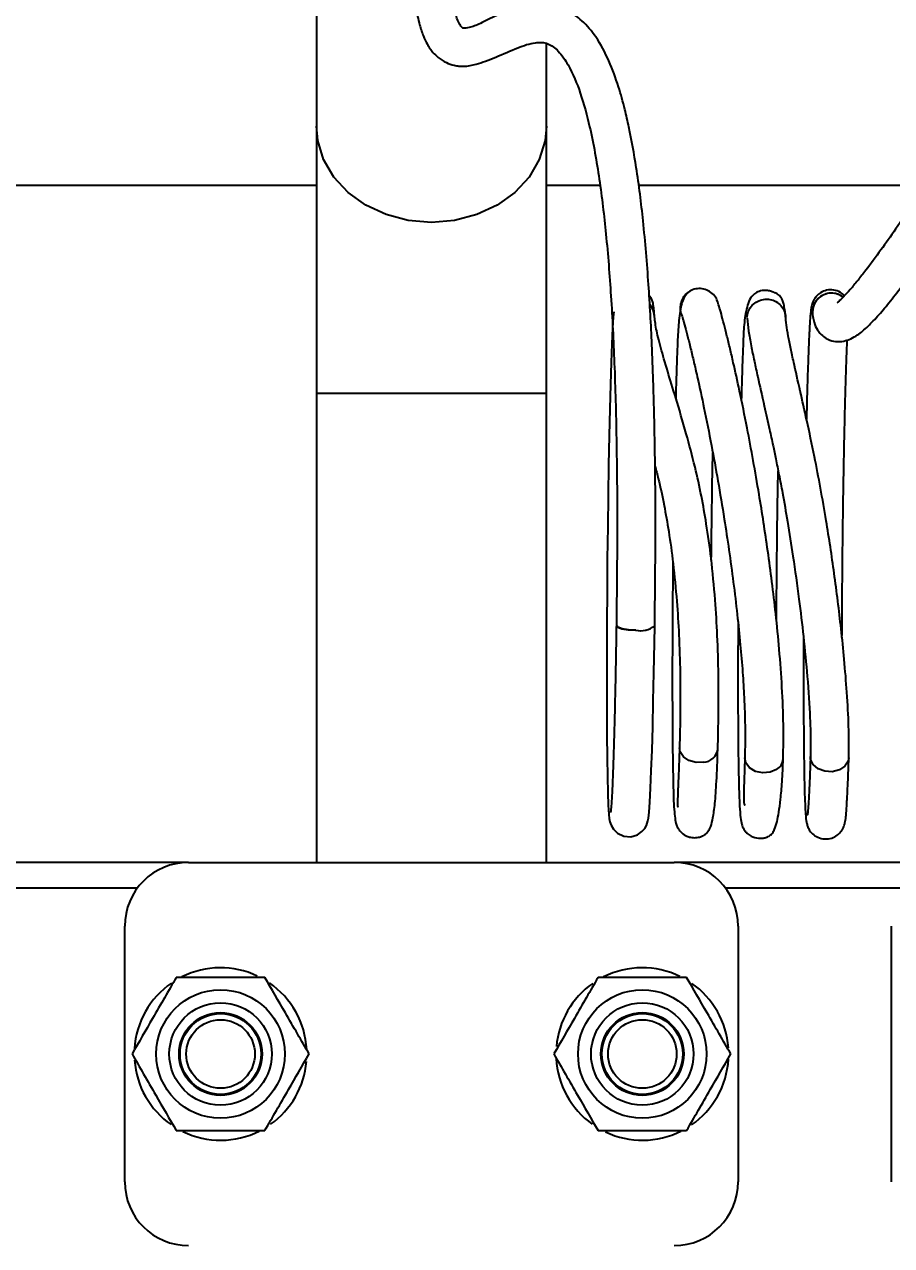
# Model space of a CAD drawing. Extents: x 75 to 2075, y 25 to 1460.
# Drawn here: x 485 to 581.9, y 570.8 to 707.4 of the extents above; entities that cross this region are included whole.
import ezdxf

# ---------------------------------------------------------------- set-up
doc = ezdxf.new("R2010")
doc.units = 0
doc.header["$LTSCALE"] = 5
doc.linetypes.add('SLD-KATı', pattern=[0])
doc.layers.get('0').update_dxf_attribs({"linetype": 'CONTINUOUS'})
doc.styles.add('SLDTEXTSTYLE3', font='GOTHIC.TTF', dxfattribs={"width": 0.913})
doc.dimstyles.new('SLDDIMSTYLE1', dxfattribs={"dimtxt": 14.875, "dimasz": 16.51, "dimexe": 0, "dimexo": 0.0625, "dimgap": 3.71875, "dimtad": 1, "dimlfac": 0.7, "dimrnd": 1e-09, "dimzin": 12, "dimtxsty": 'SLDTEXTSTYLE3', "dimsah": 1, "dimcen": 0.09, "dimazin": 3, "dimtfac": 1, "dimtmove": 0, "dimatfit": 3, "dimtolj": 1, "dimtzin": 12})

# ---------------------------------------------------------------- blocks, each defined once
blk = doc.blocks.new('_D_1')
at = {"color": 7, "linetype": 'SLD-KATı'}
for p, q in [((436.21, 607.42), (436.21, 489.6)), ((530.5, 529), (530.5, 489.6)), ((436.21, 494.6), (530.5, 494.6))]:
    blk.add_line(p, q, dxfattribs=at)
for points in [[(436.21, 494.6), (452.72, 492.06), (452.72, 497.14)], [(530.5, 494.6), (513.99, 497.14), (513.99, 492.06)]]:
    blk.add_solid(points, dxfattribs=at)
at = {"color": 7, "linetype": 'SLD-KATı', "insert": (469.75, 513.6), "char_height": 14.875, "attachment_point": 1, "style": 'SLDTEXTSTYLE3'}
blk.add_mtext('66', dxfattribs=at)

msp = doc.modelspace()

# ---------------------------------------------------------------- linework, layer by layer
at = {"color": 7, "linetype": 'SLD-KATı'}
for p, q in [((517.639, 711.05), (517.639, 695.996)), ((543.353, 695.996), (543.353, 705.232)), ((517.639, 695.996), (517.639, 666.081)), ((543.353, 666.081), (543.353, 695.996)), ((517.639, 689.349), (449.067, 689.349)), ((549.338, 689.349), (543.353, 689.349)), ((585.731, 689.349), (553.649, 689.349)), ((573.079, 674.999), (573.085, 674.947)), ((517.639, 666.081), (517.639, 613.635)), ((543.353, 613.635), (543.353, 666.081)), ((503.353, 613.635), (463.353, 613.635)), ((503.353, 613.635), (557.639, 613.635)), ((589.067, 613.635), (557.639, 613.635)), ((496.21, 577.921), (496.21, 606.492)), ((564.781, 606.492), (564.781, 577.921)), ((581.924, 577.921), (581.924, 606.492))]:
    msp.add_line(p, q, dxfattribs=at)
at = {"color": 8, "linetype": 'SLD-KATı'}
for p, q in [((530.496, 666.081), (517.639, 666.081)), ((543.353, 666.081), (530.496, 666.081)), ((469.067, 610.778), (497.639, 610.778)), ((563.353, 610.778), (583.353, 610.778))]:
    msp.add_line(p, q, dxfattribs=at)
at = {"color": 8, "linetype": 'SLD-KATı', "flags": 128}
for points in [[(530.496, 685.227), (527.908, 685.447), (525.425, 686.1), (523.151, 687.157), (521.177, 688.576), (519.585, 690.299), (518.439, 692.256), (517.787, 694.365), (517.639, 695.996)], [(543.353, 695.996), (543.205, 694.365), (542.552, 692.256), (541.407, 690.299), (539.814, 688.576), (537.841, 687.157), (535.566, 686.1), (533.084, 685.447), (530.496, 685.227)], [(555.411, 674.798), (555.264, 675.444), (554.926, 675.992)], [(560.904, 624.847), (560.069, 624.822), (559.279, 625.032), (558.654, 625.446), (558.289, 625.999), (558.22, 626.441)], [(569.078, 624.026), (568.353, 623.716), (567.524, 623.642), (566.717, 623.817), (566.055, 624.213), (565.637, 624.771), (565.526, 625.35)], [(577.143, 625.321), (577.075, 624.958), (576.712, 624.394), (576.088, 623.982), (575.299, 623.785), (574.465, 623.832), (573.712, 624.117), (573.155, 624.595), (572.879, 625.195), (572.859, 625.468)]]:
    msp.add_lwpolyline(points, dxfattribs=at)
at = {"color": 7, "linetype": 'SLD-KATı', "flags": 128}
for points in [[(550.871, 675.224), (550.819, 674.668), (550.741, 673.399), (550.66, 671.654), (550.581, 669.55), (550.505, 667.105), (550.433, 664.353), (550.365, 661.334), (550.302, 658.096), (550.245, 654.688), (550.196, 651.164), (550.155, 647.578), (550.122, 643.987), (550.099, 640.447), (550.085, 637.014), (550.081, 633.741), (550.087, 630.68), (550.102, 627.877), (550.127, 625.377), (550.161, 623.216), (550.205, 621.425), (550.257, 620.023), (550.322, 619), (550.374, 618.536), (550.444, 618.185), (550.58, 617.793), (550.841, 617.354), (551.297, 616.911), (551.981, 616.582), (552.782, 616.515), (553.521, 616.731), (554.02, 617.076), (554.34, 617.445), (554.519, 617.757), (554.621, 618.012), (554.695, 618.277), (554.754, 618.594), (554.829, 619.257), (554.909, 620.359), (554.992, 621.947), (555.072, 623.89), (555.149, 626.185), (555.223, 628.804), (555.294, 631.707), (555.359, 634.852), (555.418, 638.19), (555.448, 640.101), (555.448, 640.101)], [(551.163, 640.165), (551.163, 640.163), (551.326, 639.958), (551.791, 639.779), (552.486, 639.654), (553.306, 639.602)], [(553.341, 639.602), (552.518, 639.651), (551.816, 639.773), (551.34, 639.95), (551.163, 640.155), (551.163, 640.165)]]:
    msp.add_lwpolyline(points, dxfattribs=at)
at = {"color": 7, "linetype": 'SLD-KATı'}
for centre, radius in [((506.924, 592.206), 7.188), ((554.067, 592.206), 7.188), ((506.924, 592.206), 5.73), ((554.067, 592.206), 5.73), ((506.924, 592.206), 4.632), ((506.924, 592.206), 4.523), ((506.924, 592.206), 3.833), ((554.067, 592.206), 4.632), ((554.067, 592.206), 4.523), ((554.067, 592.206), 3.833)]:
    msp.add_circle(centre, radius, dxfattribs=at)
for centre, radius, start, end in [((575.22, 675.16), 2.146, 52.71816, 185.87184), ((575.218, 675.17), 2.14, 52.59167, 197.72413), ((553.844, 642.14), 2.594, 258.01412, 308.20051), ((553.869, 642.068), 2.522, 257.91261, 308.78618), ((503.353, 606.492), 7.143, 90, 180), ((557.639, 606.492), 7.143, 0, 90), ((506.924, 592.206), 9.643, 64.78483, 116.549), ((554.067, 592.206), 9.643, 64.17371, 116.63727), ((506.924, 592.206), 9.643, 124.62216, 176.51847), ((506.924, 592.206), 9.643, 2.97273, 55.53526), ((554.067, 592.206), 9.643, 125.0872, 175.02142), ((554.067, 592.206), 9.643, 4.15152, 55.03913), ((506.924, 592.206), 9.643, 184.15152, 235.03913), ((554.067, 592.206), 9.643, 182.97273, 234.56906), ((554.067, 592.206), 9.643, 304.62216, 356.51847), ((506.924, 592.206), 9.643, 305.43094, 355.02142), ((506.924, 592.206), 9.643, 244.17371, 296.63727), ((554.067, 592.206), 9.643, 244.78483, 296.549), ((503.353, 577.921), 7.143, 180, 270), ((557.639, 577.921), 7.143, 270, 0)]:
    msp.add_arc(centre, radius, start, end, dxfattribs=at)
at = {"color": 8, "linetype": 'SLD-KATı'}
for centre, radius, start, end in [((560.839, 626.525), 1.68, 272.20399, 352.3235), ((568.358, 625.288), 1.453, 299.68578, 356.7024)]:
    msp.add_arc(centre, radius, start, end, dxfattribs=at)
at = {"color": 7, "linetype": 'SLD-KATı'}
for points, knots in [([(619.974, 710.383), (619.958, 711.669), (619.927, 714.028), (619.501, 716.775), (618.902, 718.693), (618.153, 720.087), (617.264, 721.071), (616.287, 721.694), (615.155, 722.075), (613.811, 722.137), (611.878, 721.678), (609.535, 720.283), (606.807, 717.865), (604.202, 715.054), (601.645, 711.957), (599.23, 708.816), (596.635, 705.273), (593.689, 701.085), (590.883, 696.974), (588.477, 693.412), (586.549, 690.552), (584.515, 687.548), (582.535, 684.673), (580.681, 682.055), (579.228, 680.097), (578.1, 678.659), (577.229, 677.615), (576.512, 676.84), (575.918, 676.295), (575.869, 676.244), (575.841, 676.213)], [0, 0, 0, 0, 0.0384463, 0.0705833, 0.0979663, 0.121189, 0.1458123, 0.1658354, 0.182548, 0.2068948, 0.237007, 0.3011037, 0.3594568, 0.4216231, 0.477828, 0.5277109, 0.5770524, 0.6398873, 0.7047104, 0.7362658, 0.7689125, 0.8036211, 0.8352803, 0.8599837, 0.8867014, 0.903105, 0.9225341, 0.9452958, 0.967736, 1, 1, 1, 1]), ([(573.086, 674.942), (573.146, 674.553), (573.248, 673.888), (573.696, 673.1), (574.015, 672.672), (574.921, 672.034), (575.662, 671.87), (576.882, 671.918), (578.089, 672.55), (579.18, 673.464), (580.441, 674.781), (581.767, 676.377), (583.307, 678.385), (585.145, 680.928), (587.203, 683.887), (589.365, 687.063), (591.806, 690.682), (594.374, 694.489), (596.921, 698.212), (599.478, 701.873), (602.078, 705.475), (604.574, 708.751), (606.827, 711.512), (608.876, 713.821), (610.686, 715.595), (612.082, 716.744), (613.15, 717.429), (613.872, 717.759), (614.355, 717.806), (614.375, 717.799), (614.47, 717.77), (614.648, 717.596), (614.96, 717.049), (615.312, 715.942), (615.562, 714.278), (615.685, 712.339), (615.687, 711.092), (615.689, 710.426)], [0, 0, 0, 0, 0.0362641, 0.0619575, 0.0789586, 0.0896791, 0.1061398, 0.1238847, 0.1569757, 0.1860555, 0.2106399, 0.2320764, 0.2535195, 0.2778537, 0.3061339, 0.3368696, 0.3699583, 0.4164054, 0.4605452, 0.4998933, 0.5529413, 0.6058873, 0.6458587, 0.6906822, 0.7361957, 0.7672675, 0.7956523, 0.8226748, 0.8475966, 0.8611604, 0.8768517, 0.8958744, 0.9141453, 0.9366511, 0.9644256, 0.9810216, 1, 1, 1, 1]), ([(528.353, 716.023), (528.373, 714.669), (528.408, 712.291), (528.713, 709.416), (529.11, 707.445), (529.54, 706.128), (529.947, 705.262), (530.3, 704.693), (530.715, 704.158), (531.291, 703.591), (532.068, 703.093), (532.908, 702.804), (533.597, 702.695), (534.447, 702.669), (535.593, 702.899), (537.677, 703.661), (539.969, 704.732), (541.72, 705.321), (542.782, 705.383), (543.468, 705.247), (544.111, 704.902), (544.948, 704.15), (546.104, 702.41), (547.251, 699.535), (548.398, 695.252), (549.32, 689.985), (550.064, 683.67), (550.603, 676.798), (550.979, 669.162), (551.202, 660.601), (551.283, 650.827), (551.205, 643.873), (551.163, 640.165)], [0, 0, 0, 0, 0.0447177, 0.0785162, 0.1042692, 0.123868, 0.1384527, 0.1486558, 0.156515, 0.1688888, 0.1854754, 0.1986096, 0.2069306, 0.2162735, 0.2426375, 0.2777441, 0.3130673, 0.3406903, 0.3511886, 0.3595727, 0.3667348, 0.3741095, 0.3917555, 0.4241976, 0.4611664, 0.5180616, 0.5776041, 0.6443842, 0.7169005, 0.7986234, 0.8926236, 1, 1, 1, 1]), ([(555.448, 640.101), (555.482, 642.831), (555.542, 647.747), (555.537, 654.389), (555.484, 659.628), (555.401, 663.848), (555.294, 667.686), (555.112, 672.455), (554.788, 678.411), (554.239, 685.018), (553.509, 690.89), (552.772, 695.048), (552.081, 698.063), (551.393, 700.544), (550.397, 703.292), (549.073, 705.831), (547.478, 707.743), (545.622, 709.078), (543.771, 709.628), (542.045, 709.666), (540.412, 709.394), (539.059, 708.933), (537.444, 708.231), (536.045, 707.468), (534.728, 706.959), (534.091, 706.934), (534.01, 706.958), (533.976, 706.963), (533.698, 707.238), (533.383, 707.865), (533.081, 708.957), (532.839, 710.621), (532.668, 712.927), (532.649, 714.911), (532.638, 716.043)], [0, 0, 0, 0, 0.0768175, 0.1383269, 0.1868331, 0.2241841, 0.2570008, 0.2947302, 0.3580486, 0.4246714, 0.4807105, 0.5235449, 0.5422413, 0.5665148, 0.594713, 0.6224812, 0.6441109, 0.6619803, 0.6848999, 0.6991913, 0.7156292, 0.7341129, 0.7528735, 0.7865729, 0.8142476, 0.8359503, 0.8469789, 0.8556541, 0.8683168, 0.8844589, 0.9086078, 0.93109, 0.9607186, 1, 1, 1, 1]), ([(562.457, 676.37), (562.443, 676.431), (562.377, 676.727), (562.03, 677.175), (561.459, 677.621), (560.757, 677.843), (560.025, 677.822), (559.341, 677.559), (558.782, 677.085), (558.411, 676.452), (558.308, 675.921), (558.31, 675.619), (558.314, 675.556), (558.315, 675.543)], [0, 0, 0, 0, 0.030539, 0.1480547, 0.2655171, 0.3828724, 0.5001291, 0.6173416, 0.7345813, 0.8520196, 0.9694573, 0.9937784, 1, 1, 1, 1]), ([(570.077, 674.624), (570.024, 675.149), (569.929, 676.088), (569.61, 676.836), (569.288, 677.148), (569.02, 677.277), (568.777, 677.38), (568.68, 677.419), (568.557, 677.468), (568.316, 677.559), (567.988, 677.619), (567.603, 677.621), (567.272, 677.562), (566.969, 677.451), (566.6, 677.243), (566.114, 676.76), (565.794, 675.957), (565.448, 674.333), (565.357, 672.252), (565.263, 669.987), (565.189, 667.674), (565.146, 666.025), (565.13, 665.411)], [0, 0, 0, 0, 0.1137249, 0.2030419, 0.2724441, 0.3042013, 0.3099011, 0.3143976, 0.3163239, 0.3223223, 0.3355208, 0.3448273, 0.3546421, 0.3648752, 0.3757694, 0.4004701, 0.4618856, 0.5844044, 0.7034384, 0.8205677, 0.933201, 1, 1, 1, 1]), ([(576.666, 677.022), (576.52, 677.156), (576.191, 677.46), (575.463, 677.704), (574.676, 677.68), (574.011, 677.405), (573.548, 677.02), (573.269, 676.637), (573.114, 676.316), (573.019, 676.031), (572.958, 675.752), (572.893, 675.32), (572.826, 674.589), (572.744, 673.285), (572.664, 671.599), (572.585, 669.506), (572.509, 667.058), (572.451, 664.948), (572.421, 663.582), (572.413, 663.228)], [0, 0, 0, 0, 0.0207856, 0.0468599, 0.0734963, 0.0974256, 0.1174279, 0.1352342, 0.1519039, 0.1716692, 0.2051023, 0.2597868, 0.3808642, 0.4930948, 0.6116866, 0.7282224, 0.8440593, 0.9595984, 1, 1, 1, 1]), ([(555.411, 674.798), (555.4, 674.973), (555.37, 675.446), (555.332, 675.856), (555.241, 676.284), (555.098, 676.721), (554.904, 676.982), (554.83, 677.081)], [0, 0, 0, 0, 0.2471632, 0.6642858, 0.8484877, 0.9425637, 1, 1, 1, 1]), ([(559.186, 677.407), (558.947, 677.116), (558.492, 676.562), (558.171, 674.661), (558.025, 672.527), (557.939, 670.31), (557.863, 668.06), (557.818, 666.388), (557.797, 665.61)], [0, 0, 0, 0, 0.2141867, 0.4074643, 0.5803725, 0.734916, 0.8766623, 1, 1, 1, 1]), ([(569.809, 625.205), (569.83, 626.446), (569.872, 628.844), (569.711, 633.072), (569.404, 637.28), (569.006, 641.283), (568.567, 644.972), (567.961, 649.487), (567.252, 654.08), (566.473, 658.573), (565.744, 662.462), (564.964, 666.281), (564.321, 669.179), (563.858, 671.164), (563.503, 672.625), (563.169, 673.946), (562.87, 675.067), (562.617, 675.957), (562.521, 676.248), (562.469, 676.407)], [0, 0, 0, 0, 0.0757367, 0.146316, 0.2116728, 0.2692479, 0.3204812, 0.3689778, 0.4613747, 0.5191752, 0.5758274, 0.64305, 0.7022348, 0.7358961, 0.773518, 0.816596, 0.8670659, 0.9272878, 1, 1, 1, 1]), ([(565.792, 674.587), (565.794, 674.64), (565.805, 674.909), (565.939, 675.404), (566.328, 675.987), (566.909, 676.421), (567.605, 676.647), (568.338, 676.638), (569.026, 676.395), (569.59, 675.946), (569.967, 675.341), (570.076, 674.844), (570.076, 674.578), (570.077, 674.543)], [0, 0, 0, 0, 0.024464, 0.1250834, 0.2324483, 0.3398089, 0.4471692, 0.5545297, 0.6618907, 0.7692541, 0.8766178, 0.9839823, 1, 1, 1, 1]), ([(562.504, 626.301), (562.537, 627.606), (562.601, 630.122), (562.6, 634.463), (562.479, 638.782), (562.215, 643.202), (561.81, 647.424), (561.275, 651.29), (560.673, 654.683), (559.929, 658.06), (558.94, 661.795), (557.851, 665.45), (556.844, 668.723), (556.072, 671.362), (555.558, 673.482), (555.461, 674.353), (555.411, 674.802)], [0, 0, 0, 0, 0.0891008, 0.1716992, 0.2483114, 0.3151945, 0.3921074, 0.4569161, 0.509727, 0.5664343, 0.6338866, 0.7111434, 0.7753698, 0.8458708, 0.9204561, 1, 1, 1, 1]), ([(558.462, 674.97), (558.41, 675.097), (558.339, 675.27), (558.32, 675.469), (558.316, 675.531), (558.315, 675.543)], [0, 0, 0, 0, 0.6854524, 0.935926, 1, 1, 1, 1]), ([(558.422, 674.996), (558.472, 674.841), (558.564, 674.561), (558.823, 673.636), (559.134, 672.451), (559.483, 671.048), (559.852, 669.5), (560.332, 667.403), (560.99, 664.352), (561.766, 660.493), (562.532, 656.268), (563.177, 652.385), (563.756, 648.562), (564.247, 644.975), (564.679, 641.409), (565.028, 638.023), (565.286, 634.913), (565.472, 631.855), (565.581, 628.525), (565.546, 626.492), (565.525, 625.34)], [0, 0, 0, 0, 0.0781286, 0.1419148, 0.1947197, 0.2394122, 0.2783202, 0.313182, 0.374915, 0.4455113, 0.5072877, 0.5724157, 0.6232058, 0.6754375, 0.7279531, 0.7777872, 0.8251177, 0.8707734, 0.9268023, 1, 1, 1, 1]), ([(577.143, 625.321), (577.153, 626.463), (577.173, 628.651), (576.959, 632.507), (576.659, 636.2), (576.204, 640.647), (575.552, 645.856), (574.753, 651.148), (573.997, 655.479), (573.263, 659.287), (572.476, 662.973), (571.666, 666.58), (571.065, 669.224), (570.641, 671.184), (570.36, 672.596), (570.145, 673.865), (570.095, 674.462), (570.068, 674.78)], [0, 0, 0, 0, 0.0772754, 0.148027, 0.2123547, 0.2699048, 0.3716825, 0.4679494, 0.5285435, 0.5880116, 0.6600133, 0.7240059, 0.7982362, 0.8405118, 0.8873448, 0.9399728, 1, 1, 1, 1]), ([(565.791, 674.498), (565.83, 674.054), (565.902, 673.238), (566.196, 671.563), (566.553, 669.813), (567.033, 667.623), (567.616, 665.061), (568.213, 662.389), (568.648, 660.373), (569, 658.687), (569.354, 656.927), (569.799, 654.618), (570.334, 651.566), (570.963, 647.591), (571.562, 643.277), (572.101, 638.745), (572.542, 634.213), (572.796, 630.39), (572.892, 627.436), (572.87, 626.128), (572.859, 625.462)], [0, 0, 0, 0, 0.0723355, 0.1329219, 0.1842893, 0.2283277, 0.2989745, 0.3502245, 0.3833521, 0.4100391, 0.44084, 0.4759653, 0.5297799, 0.5937681, 0.6735186, 0.7429746, 0.8203088, 0.9061626, 0.9522257, 1, 1, 1, 1]), ([(576.384, 638.793), (576.385, 639.285), (576.391, 640.913), (576.411, 643.802), (576.443, 647.387), (576.483, 650.972), (576.532, 654.491), (576.588, 657.891), (576.65, 661.117), (576.718, 664.115), (576.79, 666.845), (576.865, 669.237), (576.93, 671.023), (576.969, 671.841), (576.983, 672.129)], [0, 0, 0, 0, 0.0394616, 0.1306682, 0.2218876, 0.3131121, 0.404333, 0.4955432, 0.5867336, 0.6778909, 0.7689956, 0.8600114, 0.9508678, 1, 1, 1, 1]), ([(561.774, 647.433), (561.793, 649.168), (561.834, 652.897), (561.896, 656.987), (561.94, 659.075), (561.947, 659.432)], [0, 0, 0, 0, 0.4190037, 0.9007523, 1, 1, 1, 1]), ([(555.492, 657.966), (555.615, 657.504), (555.993, 656.076), (556.507, 653.628), (557.064, 650.474), (557.553, 646.893), (557.93, 642.994), (558.185, 638.84), (558.312, 634.634), (558.318, 630.288), (558.254, 627.759), (558.22, 626.431)], [0, 0, 0, 0, 0.0441246, 0.136344, 0.2242717, 0.3297759, 0.4530329, 0.5633751, 0.6939305, 0.8394103, 1, 1, 1, 1]), ([(569.056, 640.635), (569.071, 642.844), (569.102, 647.345), (569.172, 653.17), (569.23, 656.366), (569.25, 657.435)], [0, 0, 0, 0, 0.39073456, 0.79622346, 1, 1, 1, 1]), ([(557.487, 647.212), (557.474, 645.887), (557.443, 642.704), (557.418, 637.494), (557.414, 631.771), (557.443, 626.464), (557.512, 622.303), (557.576, 619.917), (557.722, 618.525), (557.79, 618.02), (558.054, 617.415), (558.421, 616.947), (558.926, 616.602), (559.506, 616.415), (560.042, 616.379), (560.473, 616.468), (560.72, 616.561), (560.837, 616.615), (560.915, 616.655), (561.026, 616.719), (561.239, 616.868), (561.484, 617.145), (561.751, 617.69), (561.991, 618.648), (562.198, 620.257), (562.376, 622.708), (562.459, 625.05), (562.504, 626.301)], [0, 0, 0, 0, 0.0570763, 0.1370747, 0.2299909, 0.3282298, 0.4275465, 0.5224021, 0.5671092, 0.6091991, 0.6264543, 0.6411245, 0.6537186, 0.6604273, 0.6695397, 0.6774981, 0.680135, 0.6818732, 0.6837203, 0.6862019, 0.6932312, 0.7158766, 0.749999, 0.795386, 0.8525932, 0.9212866, 1, 1, 1, 1]), ([(551.163, 640.165), (551.154, 639.561), (551.127, 637.805), (551.077, 634.999), (551.012, 631.856), (550.942, 628.959), (550.869, 626.354), (550.793, 624.083), (550.716, 622.188), (550.639, 620.698), (550.575, 619.747), (550.523, 619.273), (550.516, 619.23), (550.513, 619.216)], [0, 0, 0, 0, 0.0547012, 0.1588095, 0.2629422, 0.3670305, 0.4710457, 0.5749342, 0.6785899, 0.7817576, 0.8837191, 0.9611197, 1, 1, 1, 1]), ([(564.771, 640.42), (564.762, 638.511), (564.745, 634.471), (564.758, 629.917), (564.784, 626.437), (564.817, 623.936), (564.867, 621.691), (564.937, 619.898), (565.017, 618.704), (565.144, 617.952), (565.301, 617.502), (565.515, 617.179), (565.654, 617.017), (565.856, 616.815), (566.294, 616.501), (566.909, 616.32), (567.48, 616.329), (567.8, 616.4), (568.008, 616.472), (568.205, 616.557), (568.417, 616.691), (568.657, 616.933), (568.886, 617.379), (569.126, 618.145), (569.338, 619.251), (569.528, 620.71), (569.708, 622.665), (569.774, 624.33), (569.809, 625.205)], [0, 0, 0, 0, 0.096693, 0.204646, 0.2623188, 0.3237249, 0.3889094, 0.4579453, 0.5221753, 0.5703159, 0.6025252, 0.6128781, 0.6167519, 0.6204074, 0.6308073, 0.6450299, 0.6529604, 0.6597294, 0.6626598, 0.6661073, 0.6773842, 0.702313, 0.7387453, 0.7868029, 0.8314535, 0.8819566, 0.9379135, 1, 1, 1, 1]), ([(572.097, 638.599), (572.095, 638.053), (572.087, 636.352), (572.086, 633.655), (572.091, 630.565), (572.107, 627.74), (572.132, 625.212), (572.167, 623.024), (572.21, 621.204), (572.263, 619.773), (572.319, 618.847), (572.375, 618.328), (572.439, 617.968), (572.574, 617.544), (572.864, 617.048), (573.353, 616.582), (574.056, 616.266), (574.856, 616.225), (575.562, 616.456), (576.071, 616.831), (576.385, 617.221), (576.56, 617.556), (576.664, 617.845), (576.73, 618.117), (576.793, 618.497), (576.856, 619.115), (576.935, 620.251), (577.015, 621.843), (577.085, 623.586), (577.127, 624.843), (577.143, 625.322)], [0, 0, 0, 0, 0.0281925, 0.0877338, 0.1472908, 0.2068736, 0.2665, 0.3262002, 0.3860405, 0.4461829, 0.5071371, 0.5501917, 0.5737325, 0.5876871, 0.5982864, 0.610251, 0.6235301, 0.637306, 0.650306, 0.6609625, 0.6703749, 0.6790104, 0.6885682, 0.7037415, 0.7286217, 0.7819842, 0.8404775, 0.9024276, 0.962816, 1, 1, 1, 1]), ([(558.22, 626.431), (558.187, 625.428), (558.126, 623.543), (558.042, 621.632), (557.999, 620.477), (557.987, 619.91), (558.039, 619.836), (558.061, 619.806)], [0, 0, 0, 0, 0.2729342, 0.5126653, 0.7181435, 0.8840554, 1, 1, 1, 1]), ([(565.525, 625.34), (565.504, 624.633), (565.463, 623.298), (565.414, 621.87), (565.403, 620.908), (565.423, 620.338), (565.463, 620.055), (565.519, 620.009), (565.54, 619.992)], [0, 0, 0, 0, 0.2368583, 0.4470697, 0.6324492, 0.7930117, 0.9233466, 1, 1, 1, 1]), ([(572.859, 625.46), (572.846, 625.06), (572.808, 623.901), (572.743, 622.256), (572.667, 620.694), (572.595, 619.621), (572.553, 619.129), (572.517, 618.928), (572.526, 618.968), (572.527, 618.971)], [0, 0, 0, 0, 0.1096755, 0.3176063, 0.5248529, 0.7300685, 0.8953427, 0.9910433, 1, 1, 1, 1]), ([(501.976, 600.778), (501.546, 600.034), (500.678, 598.531), (498.994, 595.614), (497.789, 593.526), (497.027, 592.206)], [0, 0, 0, 0, 0.26486048, 0.53546646, 1, 1, 1, 1]), ([(511.873, 600.778), (511.476, 600.778), (509.449, 600.778), (506.038, 600.778), (503.183, 600.778), (501.976, 600.778)], [0, 0, 0, 0, 0.1234146, 0.6293958, 1, 1, 1, 1]), ([(516.822, 592.206), (516.392, 592.95), (515.525, 594.453), (513.84, 597.37), (512.635, 599.458), (511.873, 600.778)], [0, 0, 0, 0, 0.2648627, 0.5354667, 1, 1, 1, 1]), ([(549.118, 600.778), (548.689, 600.034), (547.821, 598.531), (546.137, 595.614), (544.931, 593.526), (544.17, 592.206)], [0, 0, 0, 0, 0.26486048, 0.53546646, 1, 1, 1, 1]), ([(559.016, 600.778), (558.618, 600.778), (556.592, 600.778), (553.181, 600.778), (550.326, 600.778), (549.118, 600.778)], [0, 0, 0, 0, 0.1234146, 0.6293958, 1, 1, 1, 1]), ([(563.965, 592.206), (563.535, 592.95), (562.667, 594.453), (560.983, 597.37), (559.778, 599.458), (559.016, 600.778)], [0, 0, 0, 0, 0.2648627, 0.5354667, 1, 1, 1, 1]), ([(497.027, 592.206), (497.456, 591.463), (498.324, 589.96), (500.008, 587.042), (501.214, 584.954), (501.976, 583.635)], [0, 0, 0, 0, 0.26486048, 0.53546646, 1, 1, 1, 1]), ([(511.873, 583.635), (512.302, 584.378), (513.17, 585.881), (514.854, 588.799), (516.06, 590.887), (516.822, 592.206)], [0, 0, 0, 0, 0.2648609, 0.5354667, 1, 1, 1, 1]), ([(544.17, 592.206), (544.599, 591.463), (545.467, 589.96), (547.151, 587.042), (548.357, 584.954), (549.118, 583.635)], [0, 0, 0, 0, 0.26486048, 0.53546646, 1, 1, 1, 1]), ([(559.016, 583.635), (559.445, 584.378), (560.313, 585.881), (561.997, 588.799), (563.203, 590.887), (563.965, 592.206)], [0, 0, 0, 0, 0.2648609, 0.5354667, 1, 1, 1, 1]), ([(501.976, 583.635), (503.183, 583.635), (506.038, 583.635), (509.449, 583.635), (511.476, 583.635), (511.873, 583.635)], [0, 0, 0, 0, 0.3706042, 0.8765854, 1, 1, 1, 1]), ([(549.118, 583.635), (550.326, 583.635), (553.181, 583.635), (556.592, 583.635), (558.618, 583.635), (559.016, 583.635)], [0, 0, 0, 0, 0.3706042, 0.8765854, 1, 1, 1, 1])]:
    msp.add_open_spline(points, degree=3, knots=knots, dxfattribs=at)

# ---------------------------------------------------------------- dimensions: what is measured, and where the dimension line sits
dim = msp.add_linear_dim(base=(530.496, 494.599), p1=(436.21, 612.42), p2=(530.496, 533.999), dimstyle='SLDDIMSTYLE1', dxfattribs=at)
dim.commit()
dim.dimension.update_dxf_attribs({"geometry": '_D_1', "text_midpoint": (480.736, 494.599), "dimtype": 160})

doc.saveas('drawing.dxf')
